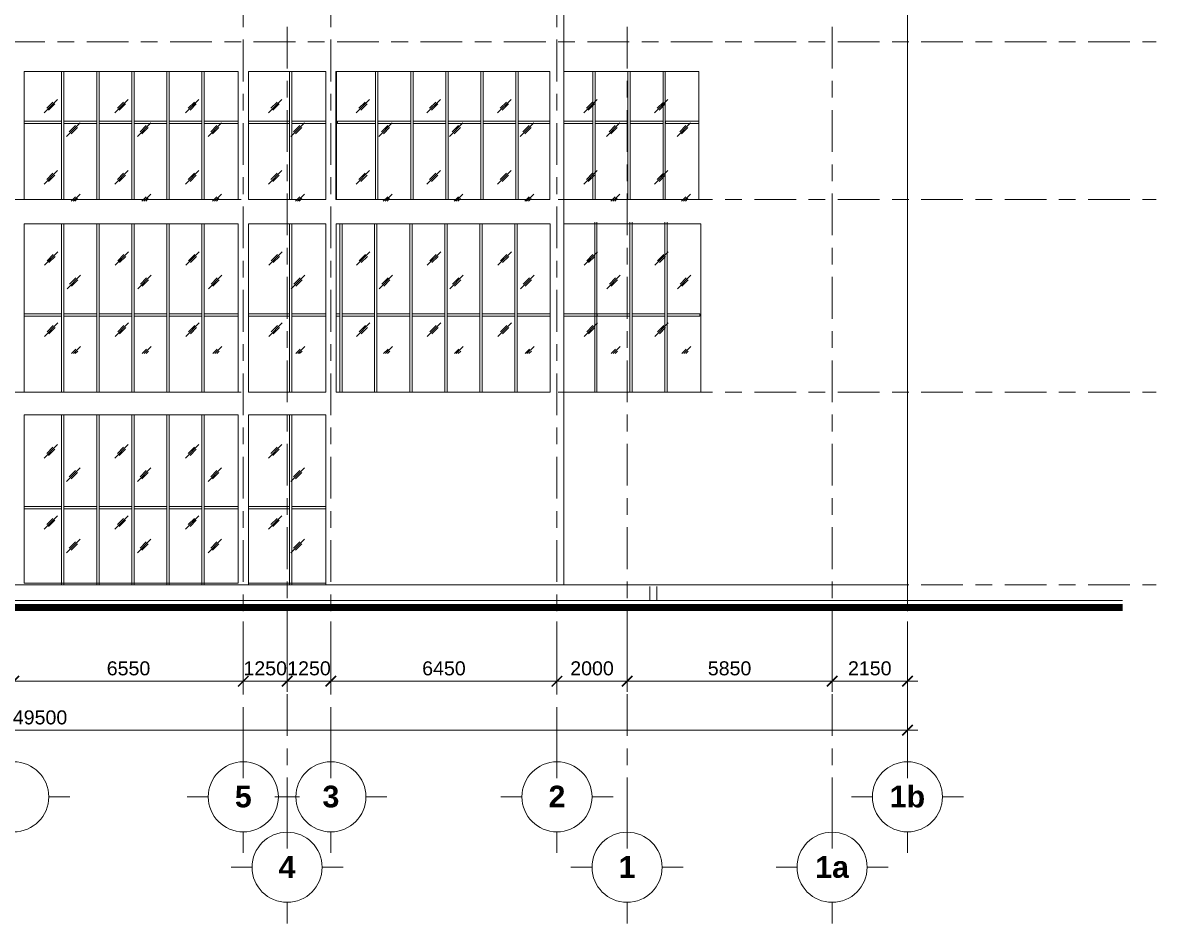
# Model space of a CAD drawing. Header units: millimetres. Extents: x -99196 to 15601, y -9661 to 93550.
# Drawn here: x -16746 to 15601, y -9661 to 16044 of the extents above; entities that cross this region are included whole.
import ezdxf

# ---------------------------------------------------------------- set-up
doc = ezdxf.new("R2010")
doc.units = ezdxf.units.MM
doc.linetypes.add('Centre', pattern=[31.75, 6.35, -4.7625, 15.875, -4.7625])
for name, color, linetype, lineweight in [('A-GLAZ-CWMG', 55, 'Continuous', 5), ('DIM', 1, 'Continuous', 5), ('KH', 6, 'Continuous', 5), ('KINH', 152, 'Continuous', 5), ('NET CAT', 3, 'Continuous', 5), ('NET-THAY', 2, 'Continuous', 9), ('TRUC', 225, 'Continuous', 5)]:
    doc.layers.add(name, color=color, linetype=linetype, lineweight=lineweight)
doc.styles.add('Arial_B', font='arialbd_0.ttf', dxfattribs={"height": 619.047619})
doc.styles.add('TA1', font='arial_0.ttf')
doc.dimstyles.new('D_200_KTx2', dxfattribs={"dimtxt": 400, "dimasz": 300, "dimexe": 300, "dimexo": 300, "dimgap": 160, "dimtad": 1, "dimdec": 0, "dimzin": 9, "dimtxsty": 'TA1', "dimblk": 'ARCHTICK', "dimcen": 1, "dimdle": 300, "dimclrd": 256, "dimclre": 256, "dimclrt": 7, "dimadec": 0, "dimazin": 0, "dimtfac": 1, "dimtdec": 0, "dimtix": 1, "dimtmove": 1, "dimatfit": 3, "dimldrblk": 'ARCHTICK', "dimfxl": 0, "dimtolj": 1, "dimtzin": 0, "dimlwd": -1, "dimlwe": -1, "dimarcsym": 0})

# ---------------------------------------------------------------- blocks, each defined once
blk = doc.blocks.new('System Panel - Glazed-1982610-MẶT ĐỨNG 14-1')
at = {"layer": 'KINH'}
blk.add_line((-10300, 2167), (-10300, 0), dxfattribs=at)
blk = doc.blocks.new('System Panel - Glazed-1982708-MẶT ĐỨNG 14-1')
at = {"layer": 'KINH'}
blk.add_line((-10300, 4850), (-10300, 2233), dxfattribs=at)
blk = doc.blocks.new('System Panel - Glazed-V8-MẶT ĐỨNG 14-1')
at = {"layer": 'KINH'}
blk.add_line((-10300, 10300), (-10300, 7733), dxfattribs=at)
blk = doc.blocks.new('System Panel - Glazed-1982896-MẶT ĐỨNG 14-1')
at = {"layer": 'KINH'}
blk.add_line((-10300, 14650), (-10300, 13233), dxfattribs=at)
blk = doc.blocks.new('System Panel - Glazed-1982902-MẶT ĐỨNG 14-1')
at = {"layer": 'KINH'}
for p, q in [((-7767, 13193), (-7793, 13193)), ((-7793, 13193), (-7793, 11000))]:
    blk.add_line(p, q, dxfattribs=at)
blk = doc.blocks.new('System Panel - Glazed-1982903-MẶT ĐỨNG 14-1')
at = {"layer": 'KINH'}
for p, q in [((-7793, 14650), (-7793, 13207)), ((-7793, 13207), (-7767, 13207))]:
    blk.add_line(p, q, dxfattribs=at)
blk = doc.blocks.new('Rectangular Mullion - Rectangular Mullion-1982595-MẶT ĐỨNG 14-1')
at = {"layer": 'A-GLAZ-CWMG'}
for p, q in [((-9067, 2167), (-9067, 2233)), ((-8101, 2233), (-9067, 2233)), ((-8101, 2167), (-9067, 2167))]:
    blk.add_line(p, q, dxfattribs=at)
blk = doc.blocks.new('Rectangular Mullion - Rectangular Mullion-1982596-MẶT ĐỨNG 14-1')
at = {"layer": 'A-GLAZ-CWMG'}
for p, q in [((-9134, 2233), (-10100, 2233)), ((-9134, 2167), (-10100, 2167)), ((-9134, 2233), (-9134, 2167))]:
    blk.add_line(p, q, dxfattribs=at)
blk = doc.blocks.new('Rectangular Mullion - Rectangular Mullion-1978239-MẶT ĐỨNG 14-1')
at = {"layer": 'A-GLAZ-CWMG'}
for p, q in [((-10300, 2167), (-10300, 2233)), ((-10100, 2233), (-10300, 2233)), ((-10100, 2167), (-10300, 2167))]:
    blk.add_line(p, q, dxfattribs=at)
blk = doc.blocks.new('Rectangular Mullion - Rectangular Mullion-1978183-MẶT ĐỨNG 14-1')
at = {"layer": 'A-GLAZ-CWMG'}
for p, q in [((-9134, 2200), (-9134, 0)), ((-9067, 2200), (-9067, 0))]:
    blk.add_line(p, q, dxfattribs=at)
blk = doc.blocks.new('Rectangular Mullion - Rectangular Mullion-1978240-MẶT ĐỨNG 14-1')
at = {"layer": 'A-GLAZ-CWMG'}
for p, q in [((-9134, 4850), (-9134, 2200)), ((-9067, 4850), (-9067, 2200))]:
    blk.add_line(p, q, dxfattribs=at)
blk = doc.blocks.new('Rectangular Mullion - Rectangular Mullion-1982534-MẶT ĐỨNG 14-1')
at = {"layer": 'A-GLAZ-CWMG'}
for p, q in [((-12567, 2167), (-12567, 2233)), ((-11634, 2233), (-12567, 2233)), ((-11634, 2167), (-12567, 2167)), ((-11634, 2233), (-11634, 2167))]:
    blk.add_line(p, q, dxfattribs=at)
blk = doc.blocks.new('Rectangular Mullion - Rectangular Mullion-1978242-MẶT ĐỨNG 14-1')
at = {"layer": 'A-GLAZ-CWMG'}
for p, q in [((-16600, 2233), (-16701, 2233)), ((-16600, 2167), (-16701, 2167))]:
    blk.add_line(p, q, dxfattribs=at)
blk = doc.blocks.new('Rectangular Mullion - Rectangular Mullion-V46-MẶT ĐỨNG 14-1')
at = {"layer": 'A-GLAZ-CWMG'}
for p, q in [((-2608, 13167), (-2608, 13233)), ((-1701, 13233), (-2608, 13233)), ((-1701, 13167), (-2608, 13167))]:
    blk.add_line(p, q, dxfattribs=at)
blk = doc.blocks.new('Rectangular Mullion - Rectangular Mullion-1982878-MẶT ĐỨNG 14-1')
at = {"layer": 'A-GLAZ-CWMG'}
for p, q in [((-7767, 13167), (-7767, 13233)), ((-6675, 13233), (-7767, 13233)), ((-6675, 13167), (-7767, 13167)), ((-6675, 13233), (-6675, 13167))]:
    blk.add_line(p, q, dxfattribs=at)
blk = doc.blocks.new('Rectangular Mullion - Rectangular Mullion-1978516-MẶT ĐỨNG 14-1')
at = {"layer": 'A-GLAZ-CWMG'}
for p, q in [((-2675, 14650), (-2675, 13200)), ((-2608, 14650), (-2608, 13200))]:
    blk.add_line(p, q, dxfattribs=at)
blk = doc.blocks.new('Rectangular Mullion - Rectangular Mullion-V29-MẶT ĐỨNG 14-1')
at = {"layer": 'A-GLAZ-CWMG'}
for p, q in [((-18017, 2167), (-18017, 2233)), ((-17051, 2233), (-18017, 2233)), ((-17051, 2167), (-18017, 2167))]:
    blk.add_line(p, q, dxfattribs=at)
blk = doc.blocks.new('Rectangular Mullion - Rectangular Mullion-1978517-MẶT ĐỨNG 14-1')
at = {"layer": 'A-GLAZ-CWMG'}
for p, q in [((-16601, 13233), (-16701, 13233)), ((-16601, 13167), (-16701, 13167))]:
    blk.add_line(p, q, dxfattribs=at)
blk = doc.blocks.new('Rectangular Mullion - Rectangular Mullion-V59-MẶT ĐỨNG 14-1')
at = {"layer": 'A-GLAZ-CWMG'}
for p, q in [((1525, 14650), (1525, 11000)), ((1591, 14650), (1591, 11000))]:
    blk.add_line(p, q, dxfattribs=at)
blk = doc.blocks.new('Rectangular Mullion - Rectangular Mullion-V74-MẶT ĐỨNG 14-1')
at = {"layer": 'A-GLAZ-CWMG'}
for p, q in [((-2634, 7667), (-2634, 7733)), ((-1701, 7733), (-2634, 7733)), ((-1701, 7667), (-2634, 7667))]:
    blk.add_line(p, q, dxfattribs=at)
blk = doc.blocks.new('Rectangular Mullion - Rectangular Mullion-1982776-MẶT ĐỨNG 14-1')
at = {"layer": 'A-GLAZ-CWMG'}
for p, q in [((-6642, 7667), (-6642, 7733)), ((-5700, 7733), (-6642, 7733)), ((-5700, 7667), (-6642, 7667)), ((-5700, 7733), (-5700, 7667))]:
    blk.add_line(p, q, dxfattribs=at)
blk = doc.blocks.new('Rectangular Mullion - Rectangular Mullion-1982777-MẶT ĐỨNG 14-1')
at = {"layer": 'A-GLAZ-CWMG'}
for p, q in [((-7634, 7667), (-7634, 7733)), ((-6709, 7733), (-7634, 7733)), ((-6709, 7667), (-7634, 7667)), ((-6709, 7733), (-6709, 7667))]:
    blk.add_line(p, q, dxfattribs=at)
blk = doc.blocks.new('Rectangular Mullion - Rectangular Mullion-1978433-MẶT ĐỨNG 14-1')
at = {"layer": 'A-GLAZ-CWMG'}
for p, q in [((-2700, 10300), (-2700, 7700)), ((-2634, 10300), (-2634, 7700))]:
    blk.add_line(p, q, dxfattribs=at)
blk = doc.blocks.new('Rectangular Mullion - Rectangular Mullion-V75-MẶT ĐỨNG 14-1')
at = {"layer": 'A-GLAZ-CWMG'}
for p, q in [((-9067, 7667), (-9067, 7733)), ((-8101, 7733), (-9067, 7733)), ((-8101, 7667), (-9067, 7667))]:
    blk.add_line(p, q, dxfattribs=at)
blk = doc.blocks.new('Rectangular Mullion - Rectangular Mullion-V76-MẶT ĐỨNG 14-1')
at = {"layer": 'A-GLAZ-CWMG'}
for p, q in [((-9134, 10300), (-9134, 7700)), ((-9067, 10300), (-9067, 7700))]:
    blk.add_line(p, q, dxfattribs=at)
blk = doc.blocks.new('Rectangular Mullion - Rectangular Mullion-V90-MẶT ĐỨNG 14-1')
at = {"layer": 'A-GLAZ-CWMG'}
for p, q in [((1575, 10350), (1575, 5500)), ((1641, 10350), (1641, 5500))]:
    blk.add_line(p, q, dxfattribs=at)
blk = doc.blocks.new('Rectangular Mullion - Rectangular Mullion-1982778-MẶT ĐỨNG 14-1')
at = {"layer": 'A-GLAZ-CWMG'}
for p, q in [((-7700, 7733), (-7801, 7733)), ((-7700, 7667), (-7801, 7667)), ((-7700, 7733), (-7700, 7667))]:
    blk.add_line(p, q, dxfattribs=at)
blk = doc.blocks.new('Grid - FamilyAL-KH TRUC-1020318-MẶT ĐỨNG 14-1')
at = {"layer": 'KH'}
for p, q in [((6349, -9633), (6349, -10233)), ((4749, -11233), (5349, -11233)), ((7949, -11233), (7349, -11233)), ((6349, -12833), (6349, -12233))]:
    blk.add_line(p, q, dxfattribs=at)
blk.add_circle((6349, -11233), 1000, dxfattribs=at)
blk = doc.blocks.new('_ARCHTICK')
at = {"color": 0, "linetype": 'ByBlock', "const_width": 0.15}
blk.add_lwpolyline([(-0.5, -0.5), (0.5, 0.5)], dxfattribs=at)
blk = doc.blocks.new('DIMBLOCK36-MẶT ĐỨNG 14-1')
at = {"layer": 'Defpoints', "color": 0, "transparency": 16777216}
for p in [(-19901, -750), (-17001, -750), (-17001, -2750)]:
    blk.add_point(p, dxfattribs=at)
at = {"layer": 'DIM', "transparency": 16777216}
for p, q in [((-19901, -1050), (-19901, -3050)), ((-17001, -1050), (-17001, -3050)), ((-20201, -2750), (-16701, -2750))]:
    blk.add_line(p, q, dxfattribs=at)
at = {"layer": 'DIM', "transparency": 16777216, "xscale": 300, "yscale": 300, "zscale": 300, "rotation": 180}
blk.add_blockref('_ARCHTICK', (-19901, -2750), dxfattribs=at)
at = {"layer": 'DIM', "transparency": 16777216, "xscale": 300, "yscale": 300, "zscale": 300}
blk.add_blockref('_ARCHTICK', (-17001, -2750), dxfattribs=at)
at = {"layer": 'DIM', "color": 7, "transparency": 16777216, "insert": (-18451, -2386), "char_height": 400, "attachment_point": 5, "style": 'TA1'}
blk.add_mtext('\\A1;2900', dxfattribs=at)
blk = doc.blocks.new('DIMBLOCK37-MẶT ĐỨNG 14-1')
at = {"layer": 'Defpoints', "color": 0, "transparency": 16777216}
for p in [(-17001, -750), (-10451, -750), (-10451, -2750)]:
    blk.add_point(p, dxfattribs=at)
at = {"layer": 'DIM', "transparency": 16777216}
for p, q in [((-17001, -1050), (-17001, -3050)), ((-10451, -1050), (-10451, -3050)), ((-17301, -2750), (-10151, -2750))]:
    blk.add_line(p, q, dxfattribs=at)
at = {"layer": 'DIM', "transparency": 16777216, "xscale": 300, "yscale": 300, "zscale": 300, "rotation": 180}
blk.add_blockref('_ARCHTICK', (-17001, -2750), dxfattribs=at)
at = {"layer": 'DIM', "transparency": 16777216, "xscale": 300, "yscale": 300, "zscale": 300}
blk.add_blockref('_ARCHTICK', (-10451, -2750), dxfattribs=at)
at = {"layer": 'DIM', "color": 7, "transparency": 16777216, "insert": (-13726, -2386), "char_height": 400, "attachment_point": 5, "style": 'TA1'}
blk.add_mtext('\\A1;6550', dxfattribs=at)
blk = doc.blocks.new('DIMBLOCK38-MẶT ĐỨNG 14-1')
at = {"layer": 'Defpoints', "color": 0, "transparency": 16777216}
for p in [(-10451, -750), (-9201, -750), (-9201, -2750)]:
    blk.add_point(p, dxfattribs=at)
at = {"layer": 'DIM', "transparency": 16777216}
for p, q in [((-10451, -1050), (-10451, -3050)), ((-9201, -1050), (-9201, -3050)), ((-10451, -2750), (-10751, -2750)), ((-10451, -2750), (-9201, -2750)), ((-9201, -2750), (-8901, -2750))]:
    blk.add_line(p, q, dxfattribs=at)
at = {"layer": 'DIM', "transparency": 16777216, "xscale": 300, "yscale": 300, "zscale": 300}
blk.add_blockref('_ARCHTICK', (-10451, -2750), dxfattribs=at)
at = {"layer": 'DIM', "transparency": 16777216, "xscale": 300, "yscale": 300, "zscale": 300, "rotation": 180}
blk.add_blockref('_ARCHTICK', (-9201, -2750), dxfattribs=at)
at = {"layer": 'DIM', "color": 7, "transparency": 16777216, "insert": (-9826, -2386), "char_height": 400, "attachment_point": 5, "style": 'TA1'}
blk.add_mtext('\\A1;1250', dxfattribs=at)
blk = doc.blocks.new('DIMBLOCK39-MẶT ĐỨNG 14-1')
at = {"layer": 'Defpoints', "color": 0, "transparency": 16777216}
for p in [(-9201, -750), (-7951, -750), (-7951, -2750)]:
    blk.add_point(p, dxfattribs=at)
at = {"layer": 'DIM', "transparency": 16777216}
for p, q in [((-9201, -1050), (-9201, -3050)), ((-7951, -1050), (-7951, -3050)), ((-9201, -2750), (-9501, -2750)), ((-9201, -2750), (-7951, -2750)), ((-7951, -2750), (-7651, -2750))]:
    blk.add_line(p, q, dxfattribs=at)
at = {"layer": 'DIM', "transparency": 16777216, "xscale": 300, "yscale": 300, "zscale": 300}
blk.add_blockref('_ARCHTICK', (-9201, -2750), dxfattribs=at)
at = {"layer": 'DIM', "transparency": 16777216, "xscale": 300, "yscale": 300, "zscale": 300, "rotation": 180}
blk.add_blockref('_ARCHTICK', (-7951, -2750), dxfattribs=at)
at = {"layer": 'DIM', "color": 7, "transparency": 16777216, "insert": (-8576, -2386), "char_height": 400, "attachment_point": 5, "style": 'TA1'}
blk.add_mtext('\\A1;1250', dxfattribs=at)
blk = doc.blocks.new('DIMBLOCK40-MẶT ĐỨNG 14-1')
at = {"layer": 'Defpoints', "color": 0, "transparency": 16777216}
for p in [(-7951, -750), (-1501, -750), (-1501, -2750)]:
    blk.add_point(p, dxfattribs=at)
at = {"layer": 'DIM', "transparency": 16777216}
for p, q in [((-7951, -1050), (-7951, -3050)), ((-1501, -1050), (-1501, -3050)), ((-8251, -2750), (-1201, -2750))]:
    blk.add_line(p, q, dxfattribs=at)
at = {"layer": 'DIM', "transparency": 16777216, "xscale": 300, "yscale": 300, "zscale": 300, "rotation": 180}
blk.add_blockref('_ARCHTICK', (-7951, -2750), dxfattribs=at)
at = {"layer": 'DIM', "transparency": 16777216, "xscale": 300, "yscale": 300, "zscale": 300}
blk.add_blockref('_ARCHTICK', (-1501, -2750), dxfattribs=at)
at = {"layer": 'DIM', "color": 7, "transparency": 16777216, "insert": (-4726, -2386), "char_height": 400, "attachment_point": 5, "style": 'TA1'}
blk.add_mtext('\\A1;6450', dxfattribs=at)
blk = doc.blocks.new('DIMBLOCK41-MẶT ĐỨNG 14-1')
at = {"layer": 'Defpoints', "color": 0, "transparency": 16777216}
for p in [(-1501, -750), (499, -750), (499, -2750)]:
    blk.add_point(p, dxfattribs=at)
at = {"layer": 'DIM', "transparency": 16777216}
for p, q in [((-1501, -1050), (-1501, -3050)), ((499, -1050), (499, -3050)), ((-1801, -2750), (799, -2750))]:
    blk.add_line(p, q, dxfattribs=at)
at = {"layer": 'DIM', "transparency": 16777216, "xscale": 300, "yscale": 300, "zscale": 300, "rotation": 180}
blk.add_blockref('_ARCHTICK', (-1501, -2750), dxfattribs=at)
at = {"layer": 'DIM', "transparency": 16777216, "xscale": 300, "yscale": 300, "zscale": 300}
blk.add_blockref('_ARCHTICK', (499, -2750), dxfattribs=at)
at = {"layer": 'DIM', "color": 7, "transparency": 16777216, "insert": (-501, -2386), "char_height": 400, "attachment_point": 5, "style": 'TA1'}
blk.add_mtext('\\A1;2000', dxfattribs=at)
blk = doc.blocks.new('DIMBLOCK42-MẶT ĐỨNG 14-1')
at = {"layer": 'Defpoints', "color": 0, "transparency": 16777216}
for p in [(499, -750), (6349, -750), (6349, -2750)]:
    blk.add_point(p, dxfattribs=at)
at = {"layer": 'DIM', "transparency": 16777216}
for p, q in [((499, -1050), (499, -3050)), ((6349, -1050), (6349, -3050)), ((199, -2750), (6649, -2750))]:
    blk.add_line(p, q, dxfattribs=at)
at = {"layer": 'DIM', "transparency": 16777216, "xscale": 300, "yscale": 300, "zscale": 300, "rotation": 180}
blk.add_blockref('_ARCHTICK', (499, -2750), dxfattribs=at)
at = {"layer": 'DIM', "transparency": 16777216, "xscale": 300, "yscale": 300, "zscale": 300}
blk.add_blockref('_ARCHTICK', (6349, -2750), dxfattribs=at)
at = {"layer": 'DIM', "color": 7, "transparency": 16777216, "insert": (3424, -2386), "char_height": 400, "attachment_point": 5, "style": 'TA1'}
blk.add_mtext('\\A1;5850', dxfattribs=at)
blk = doc.blocks.new('DIMBLOCK43-MẶT ĐỨNG 14-1')
at = {"layer": 'Defpoints', "color": 0, "transparency": 16777216}
for p in [(6349, -750), (8499, -750), (8499, -2750)]:
    blk.add_point(p, dxfattribs=at)
at = {"layer": 'DIM', "transparency": 16777216}
for p, q in [((6349, -1050), (6349, -3050)), ((8499, -1050), (8499, -3050)), ((6049, -2750), (8799, -2750))]:
    blk.add_line(p, q, dxfattribs=at)
at = {"layer": 'DIM', "transparency": 16777216, "xscale": 300, "yscale": 300, "zscale": 300, "rotation": 180}
blk.add_blockref('_ARCHTICK', (6349, -2750), dxfattribs=at)
at = {"layer": 'DIM', "transparency": 16777216, "xscale": 300, "yscale": 300, "zscale": 300}
blk.add_blockref('_ARCHTICK', (8499, -2750), dxfattribs=at)
at = {"layer": 'DIM', "color": 7, "transparency": 16777216, "insert": (7424, -2386), "char_height": 400, "attachment_point": 5, "style": 'TA1'}
blk.add_mtext('\\A1;2150', dxfattribs=at)
blk = doc.blocks.new('DIMBLOCK45-MẶT ĐỨNG 14-1')
at = {"layer": 'Defpoints', "color": 0, "transparency": 16777216}
for p in [(-41001, -750), (8499, -750), (8499, -4150)]:
    blk.add_point(p, dxfattribs=at)
at = {"layer": 'DIM', "transparency": 16777216}
for p, q in [((-41001, -1050), (-41001, -4450)), ((8499, -1050), (8499, -4450)), ((-41301, -4150), (8799, -4150))]:
    blk.add_line(p, q, dxfattribs=at)
at = {"layer": 'DIM', "transparency": 16777216, "xscale": 300, "yscale": 300, "zscale": 300, "rotation": 180}
blk.add_blockref('_ARCHTICK', (-41001, -4150), dxfattribs=at)
at = {"layer": 'DIM', "transparency": 16777216, "xscale": 300, "yscale": 300, "zscale": 300}
blk.add_blockref('_ARCHTICK', (8499, -4150), dxfattribs=at)
at = {"layer": 'DIM', "color": 7, "transparency": 16777216, "insert": (-16251, -3786), "char_height": 400, "attachment_point": 5, "style": 'TA1'}
blk.add_mtext('\\A1;49500', dxfattribs=at)

msp = doc.modelspace()

# ---------------------------------------------------------------- hatches: boundary and pattern name
at = {"layer": 'KINH'}
h = msp.add_hatch(dxfattribs=at)
h.set_pattern_fill('FP_11', color=256, angle=360, style=0, pattern_type=2)
h.set_pattern_definition([(45.204, (-26095.6, 1351.6), (0.002, 2032), [252.7, -2610.8]), (45.204, (-26150.4, 1406.7), (0.002, 2032), [252.7, -2610.8]), (45.204, (-26225.7, 1275.7), (0.002, 2032), [544.27, -2319.24]), (45.204, (-27467.5, 2713), (0.002, 2032), [252.7, -2610.8]), (45.204, (-27522.3, 2768.2), (0.002, 2032), [252.7, -2610.8]), (45.204, (-27597.7, 2637.1), (0.002, 2032), [544.27, -2319.24])])
h.paths.add_polyline_path([(-10600.5, 10950), (-10600.5, 14650), (-16700.5, 14650), (-16700.5, 10950)])
h = msp.add_hatch(dxfattribs=at)
h.set_pattern_fill('FP_11', color=256, angle=360, style=0, pattern_type=2)
h.set_pattern_definition([(45.204, (-19695.5, 1351.6), (0.002, 2032), [252.7, -2610.8]), (45.204, (-19750.2, 1406.7), (0.002, 2032), [252.7, -2610.8]), (45.204, (-19825.6, 1275.7), (0.002, 2032), [544.27, -2319.24]), (45.204, (-21067.4, 2713), (0.002, 2032), [252.7, -2610.8]), (45.204, (-21122.2, 2768.2), (0.002, 2032), [252.7, -2610.8]), (45.204, (-21197.5, 2637.1), (0.002, 2032), [544.27, -2319.24])])
h.paths.add_polyline_path([(-8100.4, 10950), (-8100.4, 14650), (-10300.4, 14650), (-10300.4, 10950)])
h = msp.add_hatch(dxfattribs=at)
h.set_pattern_fill('FP_11', color=256, angle=360, style=0, pattern_type=2)
h.set_pattern_definition([(45.204, (-17188.4, 1351.6), (0.002, 2032), [252.7, -2610.8]), (45.204, (-17243.2, 1406.7), (0.002, 2032), [252.7, -2610.8]), (45.204, (-17318.5, 1275.7), (0.002, 2032), [544.27, -2319.24]), (45.204, (-18560.3, 2713), (0.002, 2032), [252.7, -2610.8]), (45.204, (-18615.1, 2768.2), (0.002, 2032), [252.7, -2610.8]), (45.204, (-18690.4, 2637.1), (0.002, 2032), [544.27, -2319.24])])
h.paths.add_polyline_path([(-1700.5, 10950), (-1700.5, 14650), (-7793.3, 14650), (-7793.3, 10950)])
h = msp.add_hatch(dxfattribs=at)
h.set_pattern_fill('FP_11', color=256, angle=360, style=0, pattern_type=2)
h.set_pattern_definition([(45.204, (-10695.6, 1351.6), (0.002, 2032), [252.7, -2610.8]), (45.204, (-10750.4, 1406.7), (0.002, 2032), [252.7, -2610.8]), (45.204, (-10825.7, 1275.7), (0.002, 2032), [544.27, -2319.24]), (45.204, (-12067.5, 2713), (0.002, 2032), [252.7, -2610.8]), (45.204, (-12122.3, 2768.2), (0.002, 2032), [252.7, -2610.8]), (45.204, (-12197.7, 2637.1), (0.002, 2032), [544.27, -2319.24])])
h.paths.add_polyline_path([(2549.5, 10950), (2549.5, 14650), (-1300.5, 14650), (-1300.5, 10950)])
h = msp.add_hatch(dxfattribs=at)
h.set_pattern_fill('FP_11', color=256, angle=360, style=0, pattern_type=2)
h.set_pattern_definition([(45.204, (-26086, -2998.4), (0.002, 2032), [252.7, -2610.8]), (45.204, (-26140.7, -2943.3), (0.002, 2032), [252.7, -2610.8]), (45.204, (-26216, -3074.3), (0.002, 2032), [544.27, -2319.24]), (45.204, (-27457.9, -1637), (0.002, 2032), [252.7, -2610.8]), (45.204, (-27512.7, -1581.8), (0.002, 2032), [252.7, -2610.8]), (45.204, (-27588, -1712.9), (0.002, 2032), [544.27, -2319.24])])
h.paths.add_polyline_path([(-10590.9, 6600), (-10590.9, 10300), (-16690.9, 10300), (-16690.9, 6600)])
h = msp.add_hatch(dxfattribs=at)
h.set_pattern_fill('FP_11', color=256, angle=360, style=0, pattern_type=2)
h.set_pattern_definition([(45.204, (-19685.8, -2998.4), (0.002, 2032), [252.7, -2610.8]), (45.204, (-19740.6, -2943.3), (0.002, 2032), [252.7, -2610.8]), (45.204, (-19815.9, -3074.3), (0.002, 2032), [544.27, -2319.24]), (45.204, (-21057.8, -1637), (0.002, 2032), [252.7, -2610.8]), (45.204, (-21112.5, -1581.8), (0.002, 2032), [252.7, -2610.8]), (45.204, (-21187.9, -1712.9), (0.002, 2032), [544.27, -2319.24])])
h.paths.add_polyline_path([(-8090.7, 6600), (-8090.7, 10300), (-10290.7, 10300), (-10290.7, 6600)])
h = msp.add_hatch(dxfattribs=at)
h.set_pattern_fill('FP_11', color=256, angle=360, style=0, pattern_type=2)
h.set_pattern_definition([(45.204, (-17178.7, -2998.4), (0.002, 2032), [252.7, -2610.8]), (45.204, (-17233.5, -2943.3), (0.002, 2032), [252.7, -2610.8]), (45.204, (-17308.8, -3074.3), (0.002, 2032), [544.27, -2319.24]), (45.204, (-18550.7, -1637), (0.002, 2032), [252.7, -2610.8]), (45.204, (-18605.4, -1581.8), (0.002, 2032), [252.7, -2610.8]), (45.204, (-18680.8, -1712.9), (0.002, 2032), [544.27, -2319.24])])
h.paths.add_polyline_path([(-1690.9, 6600), (-1690.9, 10300), (-7783.6, 10300), (-7783.6, 6600)])
h = msp.add_hatch(dxfattribs=at)
h.set_pattern_fill('FP_11', color=256, angle=360, style=0, pattern_type=2)
h.set_pattern_definition([(45.204, (-10686, -2998.4), (0.002, 2032), [252.7, -2610.8]), (45.204, (-10740.7, -2943.3), (0.002, 2032), [252.7, -2610.8]), (45.204, (-10816, -3074.3), (0.002, 2032), [544.27, -2319.24]), (45.204, (-12057.9, -1637), (0.002, 2032), [252.7, -2610.8]), (45.204, (-12112.7, -1581.8), (0.002, 2032), [252.7, -2610.8]), (45.204, (-12188, -1712.9), (0.002, 2032), [544.27, -2319.24])])
h.paths.add_polyline_path([(2559.1, 6600), (2559.1, 10300), (-1290.9, 10300), (-1290.9, 6600)])
h = msp.add_hatch(dxfattribs=at)
h.set_pattern_fill('FP_11', color=256, angle=360, style=0, pattern_type=2)
h.set_pattern_definition([(45.204, (-26095.6, -8498.4), (0.002, 2032), [252.7, -2610.8]), (45.204, (-26150.4, -8443.3), (0.002, 2032), [252.7, -2610.8]), (45.204, (-26225.7, -8574.3), (0.002, 2032), [544.27, -2319.24]), (45.204, (-27467.6, -7137), (0.002, 2032), [252.7, -2610.8]), (45.204, (-27522.3, -7081.8), (0.002, 2032), [252.7, -2610.8]), (45.204, (-27597.7, -7212.9), (0.002, 2032), [544.27, -2319.24])])
h.paths.add_polyline_path([(-10600.5, 451.6), (-10600.5, 4800), (-16700.5, 4800), (-16700.5, 451.6)])
h = msp.add_hatch(dxfattribs=at)
h.set_pattern_fill('FP_11', color=256, angle=360, style=0, pattern_type=2)
h.set_pattern_definition([(45.204, (-19695.5, -8498.4), (0.002, 2032), [252.7, -2610.8]), (45.204, (-19750.2, -8443.3), (0.002, 2032), [252.7, -2610.8]), (45.204, (-19825.6, -8574.3), (0.002, 2032), [544.27, -2319.24]), (45.204, (-21067.4, -7137), (0.002, 2032), [252.7, -2610.8]), (45.204, (-21122.2, -7081.8), (0.002, 2032), [252.7, -2610.8]), (45.204, (-21197.5, -7212.9), (0.002, 2032), [544.27, -2319.24])])
h.paths.add_polyline_path([(-8100.4, 418.4), (-8100.4, 4800), (-10300.4, 4800), (-10300.4, 418.4)])

# ---------------------------------------------------------------- linework, layer by layer
at = {"layer": 'A-GLAZ-CWMG'}
for p, q in [((-1300.5, 13166.7), (-1300.5, 13233.3)), ((-475.2, 13233.3), (-1300.5, 13233.3)), ((-475.2, 13166.7), (-1300.5, 13166.7)), ((-475.2, 13233.3), (-475.2, 13166.7)), ((1591.5, 13166.7), (1591.5, 13233.3)), ((2549.5, 13233.3), (1591.5, 13233.3)), ((2549.5, 13166.7), (1591.5, 13166.7)), ((2549.5, 13233.3), (2549.5, 13166.7))]:
    msp.add_line(p, q, dxfattribs=at)
at = {"layer": 'NET CAT', "const_width": 200}
msp.add_lwpolyline([(14639, -650), (-99096.4, -650)], dxfattribs=at)
at = {"layer": 'NET CAT'}
msp.add_lwpolyline([(14639, -450), (-99096.4, -450)], dxfattribs=at)
at = {"layer": 'NET-THAY'}
for p, q in [((8499.5, -450), (8499.5, 21850)), ((-1300.5, 14650), (2549.5, 14650)), ((-16700.5, 11000), (-10600.5, 11000)), ((-10300.5, 11000), (-8100.5, 11000)), ((2599.5, 10300), (-1300.5, 10300)), ((2599.5, 10300), (2599.5, 5500)), ((-1300.5, 5500), (2599.5, 5500)), ((-8100.5, 4850), (-8100.5, 0)), ((8499.5, 0), (-38315.1, 0)), ((1149.5, -450), (1149.5, -50)), ((1349.5, -50), (1349.5, -450)), ((-12242.2, -450), (14639, -450))]:
    msp.add_line(p, q, dxfattribs=at)
for points in [[(-1300.5, 0), (-1300.5, 79928.9)], [(-1700.5, 14650), (-1700.5, 11000), (-7800.5, 11000)], [(-1300.5, 14650), (-1300.5, 11000), (2549.5, 11000), (2549.5, 14650)], [(-7800.5, 10300), (-7800.5, 5500)], [(-1692.3, 10300), (-1692.3, 5500)], [(-1300.5, 10300), (-1300.5, 5500)]]:
    msp.add_lwpolyline(points, dxfattribs=at)
for points in [[(-10600.5, 14650), (-16700.5, 14650), (-16700.5, 11000), (-10600.5, 11000)], [(-10300.4, 14650), (-8100.5, 14650), (-8100.5, 11000), (-10300.4, 11000)], [(-7808.8, 14650), (-1700.5, 14650), (-1700.5, 11000), (-7808.8, 11000)], [(-10600.5, 10300), (-16700.5, 10300), (-16700.5, 5500), (-10600.5, 5500)], [(-10300.4, 10300), (-8100.5, 10300), (-8100.5, 5500), (-10300.4, 5500)], [(-7800.5, 10300), (-1692.3, 10300), (-1692.3, 5500), (-7800.5, 5500)], [(-10600.5, 4850), (-16700.5, 4850), (-16700.5, 50), (-10600.5, 50)], [(-10300.4, 4850), (-8100.5, 4850), (-8100.5, 50), (-10300.4, 50)]]:
    msp.add_lwpolyline(points, close=True, dxfattribs=at)
at = {"layer": 'TRUC', "linetype": 'Centre', "ltscale": 75}
for p, q in [((-10450.5, -5514.5), (-10450.5, 91838.4)), ((-9200.5, -7525.8), (-9200.5, 91838.4)), ((-7950.5, -5514.5), (-7950.5, 91838.4)), ((-1500.5, -5514.5), (-1500.5, 91838.4)), ((499.5, -7525.8), (499.5, 91838.4)), ((6349.5, -7525.8), (6349.5, 91838.4)), ((8499.5, -5514.5), (8499.5, 91838.4)), ((-99096.4, 15500), (15600.6, 15500)), ((-99096.4, 11000), (15600.6, 11000)), ((-99096.4, 5500), (15600.6, 5500)), ((-99096.4, 0), (15600.6, 0))]:
    msp.add_line(p, q, dxfattribs=at)

# ---------------------------------------------------------------- block references
at = {"layer": 'A-GLAZ-CWMG'}
for name, p in [('Rectangular Mullion - Rectangular Mullion-1978516-MẶT ĐỨNG 14-1', (-12959.2, 0)), ('Rectangular Mullion - Rectangular Mullion-1978516-MẶT ĐỨNG 14-1', (-11959.2, 0)), ('Rectangular Mullion - Rectangular Mullion-1978516-MẶT ĐỨNG 14-1', (-10959.2, 0)), ('Rectangular Mullion - Rectangular Mullion-1978516-MẶT ĐỨNG 14-1', (-9959.2, 0)), ('Rectangular Mullion - Rectangular Mullion-1978516-MẶT ĐỨNG 14-1', (-8959.2, 0)), ('Rectangular Mullion - Rectangular Mullion-1978516-MẶT ĐỨNG 14-1', (-6459.1, 0)), ('Rectangular Mullion - Rectangular Mullion-1978516-MẶT ĐỨNG 14-1', (-4000, 0)), ('Rectangular Mullion - Rectangular Mullion-1978516-MẶT ĐỨNG 14-1', (-3000, 0)), ('Rectangular Mullion - Rectangular Mullion-1978516-MẶT ĐỨNG 14-1', (-2000, 0)), ('Rectangular Mullion - Rectangular Mullion-1978516-MẶT ĐỨNG 14-1', (-1000, 0)), ('Rectangular Mullion - Rectangular Mullion-1978516-MẶT ĐỨNG 14-1', (0, 0)), ('Rectangular Mullion - Rectangular Mullion-V59-MẶT ĐỨNG 14-1', (-2000, 0)), ('Rectangular Mullion - Rectangular Mullion-V59-MẶT ĐỨNG 14-1', (-1000, 0)), ('Rectangular Mullion - Rectangular Mullion-V59-MẶT ĐỨNG 14-1', (0, 0)), ('Rectangular Mullion - Rectangular Mullion-1978517-MẶT ĐỨNG 14-1', (0, 0)), ('Rectangular Mullion - Rectangular Mullion-1982596-MẶT ĐỨNG 14-1', (-6500.1, 11000)), ('Rectangular Mullion - Rectangular Mullion-1978183-MẶT ĐỨNG 14-1', (-6500.1, 11000)), ('Rectangular Mullion - Rectangular Mullion-1982534-MẶT ĐỨNG 14-1', (-3000.1, 11000)), ('Rectangular Mullion - Rectangular Mullion-1978183-MẶT ĐỨNG 14-1', (-5500.1, 11000)), ('Rectangular Mullion - Rectangular Mullion-1982534-MẶT ĐỨNG 14-1', (-2000.1, 11000)), ('Rectangular Mullion - Rectangular Mullion-1978183-MẶT ĐỨNG 14-1', (-4500.1, 11000)), ('Rectangular Mullion - Rectangular Mullion-1982534-MẶT ĐỨNG 14-1', (-1000.1, 11000)), ('Rectangular Mullion - Rectangular Mullion-1978183-MẶT ĐỨNG 14-1', (-3500.1, 11000)), ('Rectangular Mullion - Rectangular Mullion-1982534-MẶT ĐỨNG 14-1', (-0.1, 11000)), ('Rectangular Mullion - Rectangular Mullion-1978183-MẶT ĐỨNG 14-1', (-2500.1, 11000)), ('Rectangular Mullion - Rectangular Mullion-V29-MẶT ĐỨNG 14-1', (6450, 11000)), ('Rectangular Mullion - Rectangular Mullion-1978239-MẶT ĐỨNG 14-1', (0, 11000)), ('Rectangular Mullion - Rectangular Mullion-1982596-MẶT ĐỨNG 14-1', (0, 11000)), ('Rectangular Mullion - Rectangular Mullion-1978183-MẶT ĐỨNG 14-1', (0, 11000)), ('Rectangular Mullion - Rectangular Mullion-1982595-MẶT ĐỨNG 14-1', (0, 11000)), ('Rectangular Mullion - Rectangular Mullion-1982878-MẶT ĐỨNG 14-1', (0, 0)), ('Rectangular Mullion - Rectangular Mullion-1978183-MẶT ĐỨNG 14-1', (2459.1, 11000)), ('Rectangular Mullion - Rectangular Mullion-1982534-MẶT ĐỨNG 14-1', (5959.1, 11000)), ('Rectangular Mullion - Rectangular Mullion-1978183-MẶT ĐỨNG 14-1', (3459.1, 11000)), ('Rectangular Mullion - Rectangular Mullion-1982534-MẶT ĐỨNG 14-1', (6959.1, 11000)), ('Rectangular Mullion - Rectangular Mullion-1978183-MẶT ĐỨNG 14-1', (4459.1, 11000)), ('Rectangular Mullion - Rectangular Mullion-1982534-MẶT ĐỨNG 14-1', (7959.1, 11000)), ('Rectangular Mullion - Rectangular Mullion-1978183-MẶT ĐỨNG 14-1', (5459.1, 11000)), ('Rectangular Mullion - Rectangular Mullion-1982534-MẶT ĐỨNG 14-1', (8959.1, 11000)), ('Rectangular Mullion - Rectangular Mullion-1978183-MẶT ĐỨNG 14-1', (6459.1, 11000)), ('Rectangular Mullion - Rectangular Mullion-V46-MẶT ĐỨNG 14-1', (0, 0)), ('Rectangular Mullion - Rectangular Mullion-1982534-MẶT ĐỨNG 14-1', (12158.6, 11000)), ('Rectangular Mullion - Rectangular Mullion-1982534-MẶT ĐỨNG 14-1', (13158.6, 11000)), ('Rectangular Mullion - Rectangular Mullion-1978433-MẶT ĐỨNG 14-1', (-12933.6, 0)), ('Rectangular Mullion - Rectangular Mullion-1978433-MẶT ĐỨNG 14-1', (-11933.6, 0)), ('Rectangular Mullion - Rectangular Mullion-1978433-MẶT ĐỨNG 14-1', (-10933.6, 0)), ('Rectangular Mullion - Rectangular Mullion-1978433-MẶT ĐỨNG 14-1', (-9933.6, 0)), ('Rectangular Mullion - Rectangular Mullion-1978433-MẶT ĐỨNG 14-1', (-8933.6, 0)), ('Rectangular Mullion - Rectangular Mullion-V76-MẶT ĐỨNG 14-1', (0, 0)), ('Rectangular Mullion - Rectangular Mullion-1978433-MẶT ĐỨNG 14-1', (-5000, 0)), ('Rectangular Mullion - Rectangular Mullion-1978433-MẶT ĐỨNG 14-1', (-4008.7, 0)), ('Rectangular Mullion - Rectangular Mullion-1978433-MẶT ĐỨNG 14-1', (-3000, 0)), ('Rectangular Mullion - Rectangular Mullion-1978433-MẶT ĐỨNG 14-1', (-2000, 0)), ('Rectangular Mullion - Rectangular Mullion-1978433-MẶT ĐỨNG 14-1', (-1000, 0)), ('Rectangular Mullion - Rectangular Mullion-1978433-MẶT ĐỨNG 14-1', (0, 0)), ('Rectangular Mullion - Rectangular Mullion-V90-MẶT ĐỨNG 14-1', (-2000, 0)), ('Rectangular Mullion - Rectangular Mullion-V90-MẶT ĐỨNG 14-1', (-1000, 0)), ('Rectangular Mullion - Rectangular Mullion-V90-MẶT ĐỨNG 14-1', (0, 0)), ('Rectangular Mullion - Rectangular Mullion-1978242-MẶT ĐỨNG 14-1', (0, 5500)), ('Rectangular Mullion - Rectangular Mullion-1982596-MẶT ĐỨNG 14-1', (-6500, 5500)), ('Rectangular Mullion - Rectangular Mullion-1978183-MẶT ĐỨNG 14-1', (-6500, 5500)), ('Rectangular Mullion - Rectangular Mullion-1982534-MẶT ĐỨNG 14-1', (-3000, 5500)), ('Rectangular Mullion - Rectangular Mullion-1978183-MẶT ĐỨNG 14-1', (-5500, 5500)), ('Rectangular Mullion - Rectangular Mullion-1982534-MẶT ĐỨNG 14-1', (-2000, 5500)), ('Rectangular Mullion - Rectangular Mullion-1978183-MẶT ĐỨNG 14-1', (-4500, 5500)), ('Rectangular Mullion - Rectangular Mullion-1982534-MẶT ĐỨNG 14-1', (-1000, 5500)), ('Rectangular Mullion - Rectangular Mullion-1978183-MẶT ĐỨNG 14-1', (-3500, 5500)), ('Rectangular Mullion - Rectangular Mullion-1982534-MẶT ĐỨNG 14-1', (0, 5500)), ('Rectangular Mullion - Rectangular Mullion-1978183-MẶT ĐỨNG 14-1', (-2500, 5500)), ('Rectangular Mullion - Rectangular Mullion-1982595-MẶT ĐỨNG 14-1', (-2500, 5500)), ('Rectangular Mullion - Rectangular Mullion-1978239-MẶT ĐỨNG 14-1', (0, 5500)), ('Rectangular Mullion - Rectangular Mullion-1982596-MẶT ĐỨNG 14-1', (0, 5500)), ('Rectangular Mullion - Rectangular Mullion-1978183-MẶT ĐỨNG 14-1', (0, 5500)), ('Rectangular Mullion - Rectangular Mullion-V75-MẶT ĐỨNG 14-1', (0, 0)), ('Rectangular Mullion - Rectangular Mullion-1982778-MẶT ĐỨNG 14-1', (0, 0)), ('Rectangular Mullion - Rectangular Mullion-1978183-MẶT ĐỨNG 14-1', (1433.6, 5500)), ('Rectangular Mullion - Rectangular Mullion-1982777-MẶT ĐỨNG 14-1', (0, 0)), ('Rectangular Mullion - Rectangular Mullion-1978183-MẶT ĐỨNG 14-1', (2424.9, 5500)), ('Rectangular Mullion - Rectangular Mullion-1982776-MẶT ĐỨNG 14-1', (0, 0)), ('Rectangular Mullion - Rectangular Mullion-1978183-MẶT ĐỨNG 14-1', (3433.6, 5500)), ('Rectangular Mullion - Rectangular Mullion-1982534-MẶT ĐỨNG 14-1', (6933.6, 5500)), ('Rectangular Mullion - Rectangular Mullion-1978183-MẶT ĐỨNG 14-1', (4433.6, 5500)), ('Rectangular Mullion - Rectangular Mullion-1982534-MẶT ĐỨNG 14-1', (7933.6, 5500)), ('Rectangular Mullion - Rectangular Mullion-1978183-MẶT ĐỨNG 14-1', (5433.6, 5500)), ('Rectangular Mullion - Rectangular Mullion-1982534-MẶT ĐỨNG 14-1', (8933.6, 5500)), ('Rectangular Mullion - Rectangular Mullion-1978183-MẶT ĐỨNG 14-1', (6433.6, 5500)), ('Rectangular Mullion - Rectangular Mullion-V74-MẶT ĐỨNG 14-1', (0, 0)), ('Rectangular Mullion - Rectangular Mullion-1982534-MẶT ĐỨNG 14-1', (11266.5, 5500)), ('Rectangular Mullion - Rectangular Mullion-1982534-MẶT ĐỨNG 14-1', (12208.6, 5500)), ('Rectangular Mullion - Rectangular Mullion-1982534-MẶT ĐỨNG 14-1', (13208.6, 5500)), ('Rectangular Mullion - Rectangular Mullion-1982534-MẶT ĐỨNG 14-1', (14208.6, 5500)), ('Rectangular Mullion - Rectangular Mullion-1978240-MẶT ĐỨNG 14-1', (-6500, 0)), ('Rectangular Mullion - Rectangular Mullion-1978240-MẶT ĐỨNG 14-1', (-5500, 0)), ('Rectangular Mullion - Rectangular Mullion-1978240-MẶT ĐỨNG 14-1', (-4500, 0)), ('Rectangular Mullion - Rectangular Mullion-1978240-MẶT ĐỨNG 14-1', (-3500, 0)), ('Rectangular Mullion - Rectangular Mullion-1978240-MẶT ĐỨNG 14-1', (-2500, 0)), ('Rectangular Mullion - Rectangular Mullion-1978240-MẶT ĐỨNG 14-1', (0, 0)), ('Rectangular Mullion - Rectangular Mullion-1978242-MẶT ĐỨNG 14-1', (0, 0)), ('Rectangular Mullion - Rectangular Mullion-1982596-MẶT ĐỨNG 14-1', (-6500, 0)), ('Rectangular Mullion - Rectangular Mullion-1978183-MẶT ĐỨNG 14-1', (-6500, 0)), ('Rectangular Mullion - Rectangular Mullion-1982534-MẶT ĐỨNG 14-1', (-3000, 0)), ('Rectangular Mullion - Rectangular Mullion-1978183-MẶT ĐỨNG 14-1', (-5500, 0)), ('Rectangular Mullion - Rectangular Mullion-1982534-MẶT ĐỨNG 14-1', (-2000, 0)), ('Rectangular Mullion - Rectangular Mullion-1978183-MẶT ĐỨNG 14-1', (-4500, 0)), ('Rectangular Mullion - Rectangular Mullion-1982534-MẶT ĐỨNG 14-1', (-1000, 0)), ('Rectangular Mullion - Rectangular Mullion-1978183-MẶT ĐỨNG 14-1', (-3500, 0)), ('Rectangular Mullion - Rectangular Mullion-1982534-MẶT ĐỨNG 14-1', (0, 0)), ('Rectangular Mullion - Rectangular Mullion-1978183-MẶT ĐỨNG 14-1', (-2500, 0)), ('Rectangular Mullion - Rectangular Mullion-1982595-MẶT ĐỨNG 14-1', (-2500, 0)), ('Rectangular Mullion - Rectangular Mullion-1978239-MẶT ĐỨNG 14-1', (0, 0)), ('Rectangular Mullion - Rectangular Mullion-1982596-MẶT ĐỨNG 14-1', (0, 0)), ('Rectangular Mullion - Rectangular Mullion-1978183-MẶT ĐỨNG 14-1', (0, 0)), ('Rectangular Mullion - Rectangular Mullion-1982595-MẶT ĐỨNG 14-1', (0, 0))]:
    msp.add_blockref(name, p, dxfattribs=at)
at = {"layer": 'KH'}
for p in [(-23350, 5182.7), (-16800, 5182.7), (-14300, 5182.7), (-7850, 5182.7), (2150, 5182.7), (-15550, 3171.4), (-5850, 3171.4), (0, 3171.4)]:
    msp.add_blockref('Grid - FamilyAL-KH TRUC-1020318-MẶT ĐỨNG 14-1', p, dxfattribs=at)
at = {"layer": 'KINH'}
for name, p in [('System Panel - Glazed-1982896-MẶT ĐỨNG 14-1', (0, 0)), ('System Panel - Glazed-1982903-MẶT ĐỨNG 14-1', (0, 0)), ('System Panel - Glazed-1982610-MẶT ĐỨNG 14-1', (0, 11000)), ('System Panel - Glazed-1982902-MẶT ĐỨNG 14-1', (0, 0)), ('System Panel - Glazed-V8-MẶT ĐỨNG 14-1', (0, 0)), ('System Panel - Glazed-1982610-MẶT ĐỨNG 14-1', (0, 5500)), ('System Panel - Glazed-1982708-MẶT ĐỨNG 14-1', (0, 0)), ('System Panel - Glazed-1982610-MẶT ĐỨNG 14-1', (0, 0))]:
    msp.add_blockref(name, p, dxfattribs=at)

# ---------------------------------------------------------------- texts
at = {"layer": 'KH', "attachment_point": 2, "line_spacing_factor": 0.941778, "style": 'Arial_B'}
for s, insert, char_height, width in [('\\fArial|b1|i0|c0|p34|;5', (-10450.8, -5732.5), 619.048, 558.244), ('\\fArial|b1|i0|c0|p34|;3', (-7950.8, -5732.5), 619.048, 558.244), ('\\fArial|b1|i0|c0|p34|;2', (-1500.8, -5732.5), 619.048, 558.244), ('1b', (8499.2, -5732.5), 619.05, 1175.251), ('\\fArial|b1|i0|c0|p34|;4', (-9200.8, -7743.8), 619.048, 558.244), ('\\fArial|b1|i0|c0|p34|;1', (499.2, -7743.8), 619.048, 558.244), ('1a', (6349.2, -7743.8), 619.05, 1116.488)]:
    msp.add_mtext(s, dxfattribs=dict(at, insert=insert, char_height=char_height, width=width))

# ---------------------------------------------------------------- dimensions: what is measured, and where the dimension line sits
at = {"layer": 'DIM'}
for base, p1, p2, picture, middle in [((8499.5, -4150), (-41000.5, -750), (8499.5, -750), 'DIMBLOCK45-MẶT ĐỨNG 14-1', (-16250.5, -3785.8)), ((-17000.5, -2750), (-19900.5, -750), (-17000.5, -750), 'DIMBLOCK36-MẶT ĐỨNG 14-1', (-18450.5, -2385.8)), ((-10450.5, -2750), (-17000.5, -750), (-10450.5, -750), 'DIMBLOCK37-MẶT ĐỨNG 14-1', (-13725.5, -2385.8)), ((-9200.5, -2750), (-10450.5, -750), (-9200.5, -750), 'DIMBLOCK38-MẶT ĐỨNG 14-1', (-9825.5, -2385.8)), ((-7950.5, -2750), (-9200.5, -750), (-7950.5, -750), 'DIMBLOCK39-MẶT ĐỨNG 14-1', (-8575.5, -2385.8)), ((-1500.5, -2750), (-7950.5, -750), (-1500.5, -750), 'DIMBLOCK40-MẶT ĐỨNG 14-1', (-4725.5, -2385.8)), ((499.5, -2750), (-1500.5, -750), (499.5, -750), 'DIMBLOCK41-MẶT ĐỨNG 14-1', (-500.5, -2385.8)), ((6349.5, -2750), (499.5, -750), (6349.5, -750), 'DIMBLOCK42-MẶT ĐỨNG 14-1', (3424.5, -2385.8)), ((8499.5, -2750), (6349.5, -750), (8499.5, -750), 'DIMBLOCK43-MẶT ĐỨNG 14-1', (7424.5, -2385.8))]:
    dim = msp.add_linear_dim(base=base, p1=p1, p2=p2, dimstyle='D_200_KTx2', dxfattribs=at)
    dim.commit()
    dim.dimension.update_dxf_attribs({"geometry": picture, "text_midpoint": middle})

doc.saveas('drawing.dxf')
